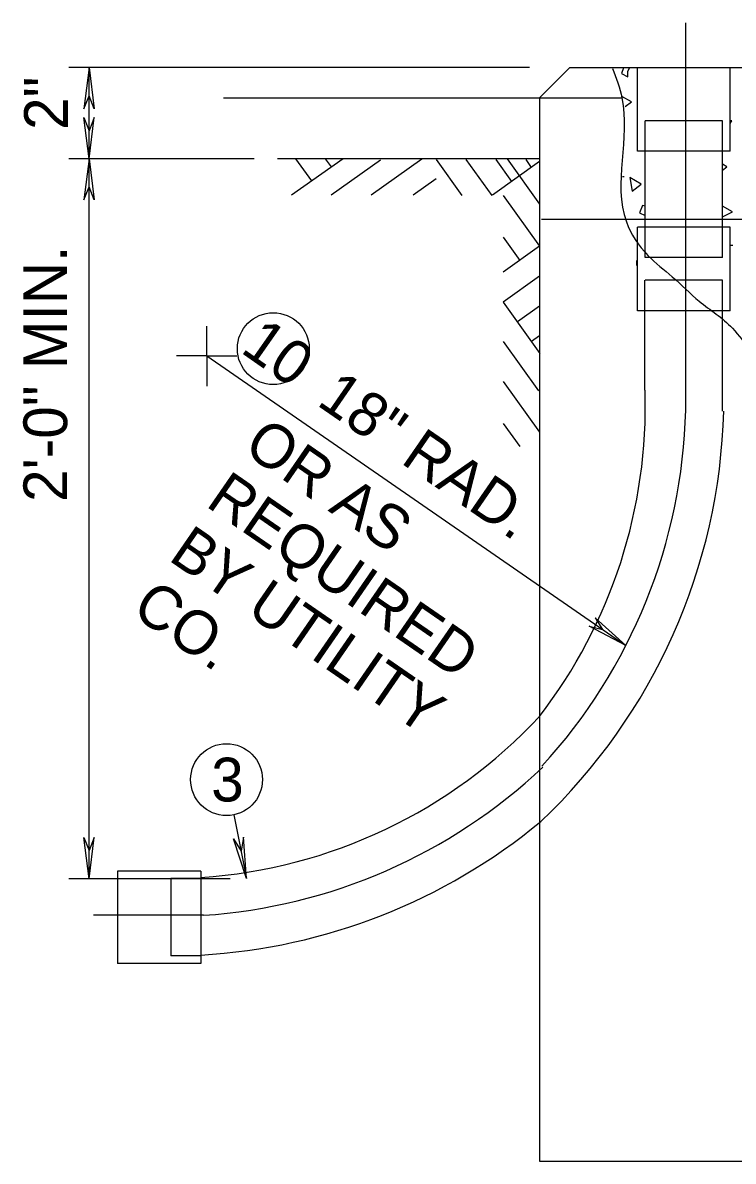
# Model space of a CAD drawing. Extents: x 507907 to 705716, y 496048 to 704964.
# Drawn here: x 705169.3 to 705227.8, y 703971.8 to 704065.5 of the extents above; entities that cross this region are included whole.
import ezdxf

# ---------------------------------------------------------------- set-up
doc = ezdxf.new("R2010")
doc.units = 0
doc.layers.add('1', color=7, linetype='Continuous')

msp = doc.modelspace()

# ---------------------------------------------------------------- linework, layer by layer
at = {"layer": '1'}
for p, q in [((705223.908, 704033.634), (705223.908, 704065.494)), ((705211.038, 704061.804), (705173.148, 704061.804)), ((705174.798, 704061.804), (705174.378, 704058.414)), ((705174.798, 704054.304), (705174.798, 704061.804)), ((705174.798, 704061.804), (705175.218, 704058.414)), ((705211.878, 704059.314), (705214.368, 704061.804)), ((705214.368, 704061.804), (705314.388, 704061.804)), ((705218.778, 704061.774), (705218.628, 704061.324)), ((705218.628, 704061.324), (705219.138, 704061.054)), ((705219.138, 704061.474), (705219.288, 704061.774)), ((705219.138, 704061.054), (705219.138, 704061.474)), ((705219.948, 704054.934), (705219.948, 704061.804)), ((705227.568, 704054.934), (705227.568, 704061.804)), ((705174.378, 704058.414), (705174.798, 704059.494)), ((705175.218, 704058.414), (705174.798, 704059.494)), ((705185.868, 704059.314), (705218.658, 704059.314)), ((705211.878, 704059.314), (705211.878, 703971.805)), ((705211.878, 704059.314), (705218.658, 704059.314)), ((705219.438, 704058.984), (705218.658, 704059.434)), ((705218.928, 704058.594), (705219.438, 704058.984)), ((705174.378, 704057.694), (705174.798, 704056.614)), ((705174.798, 704054.304), (705174.378, 704057.694)), ((705175.218, 704057.694), (705174.798, 704056.614)), ((705174.798, 704054.304), (705175.218, 704057.694)), ((705226.938, 704057.424), (705220.578, 704057.424)), ((705220.578, 704054.934), (705220.578, 704057.424)), ((705226.938, 704054.934), (705226.938, 704057.424)), ((705227.688, 704057.424), (705227.568, 704057.454)), ((705227.568, 704057.214), (705227.688, 704057.424)), ((705227.568, 704054.934), (705219.948, 704054.934)), ((705220.578, 704048.664), (705220.578, 704054.934)), ((705226.938, 704048.664), (705226.938, 704054.934)), ((705188.388, 704054.304), (705173.148, 704054.304)), ((705174.798, 704054.304), (705174.378, 704050.914)), ((705174.798, 703995.055), (705174.798, 704054.304)), ((705174.798, 704054.304), (705175.218, 704050.914)), ((705211.878, 704054.304), (705190.308, 704054.304)), ((705191.448, 704051.334), (705195.708, 704054.334)), ((705191.778, 704054.304), (705193.098, 704052.474)), ((705194.238, 704054.304), (705194.718, 704053.644)), ((705194.718, 704051.334), (705198.798, 704054.214)), ((705198.018, 704051.334), (705202.188, 704054.304)), ((705203.358, 704054.244), (705205.488, 704051.274)), ((705205.818, 704054.244), (705207.948, 704051.274)), ((705208.008, 704051.334), (705211.878, 704054.094)), ((705208.278, 704054.244), (705209.568, 704052.444)), ((705209.208, 704054.304), (705211.878, 704050.554)), ((705210.738, 704054.244), (705211.188, 704053.584)), ((705227.298, 704053.644), (705226.938, 704053.854)), ((705218.688, 704052.834), (705218.838, 704052.834)), ((705226.938, 704053.374), (705227.298, 704053.644)), ((705174.378, 704050.914), (705174.798, 704051.994)), ((705175.218, 704050.914), (705174.798, 704051.994)), ((705201.468, 704051.334), (705203.358, 704052.684)), ((705208.878, 704051.274), (705211.878, 704047.104)), ((705220.338, 704050.464), (705220.098, 704049.864)), ((705220.578, 704050.404), (705220.338, 704050.464)), ((705227.748, 704049.924), (705226.938, 704050.404)), ((705226.938, 704049.534), (705227.748, 704049.924)), ((705316.878, 704049.294), (705212.037, 704049.294)), ((705220.098, 704049.864), (705220.578, 704049.624)), ((705227.568, 704048.664), (705219.948, 704048.664)), ((705219.948, 704047.674), (705219.948, 704048.664)), ((705220.578, 704046.174), (705220.578, 704048.664)), ((705226.938, 704046.174), (705226.938, 704048.664)), ((705227.568, 704041.794), (705227.568, 704048.664)), ((705208.878, 704047.854), (705210.258, 704045.934)), ((705211.878, 704047.104), (705208.878, 704044.974)), ((705219.948, 704041.794), (705219.948, 704047.674)), ((705227.568, 704047.194), (705227.778, 704047.194)), ((705226.938, 704046.174), (705220.578, 704046.174)), ((705219.888, 704045.514), (705219.888, 704045.934)), ((705211.878, 704044.644), (705208.878, 704042.514)), ((705220.548, 704041.794), (705220.548, 704044.314)), ((705226.938, 704044.314), (705220.578, 704044.314)), ((705226.938, 704041.794), (705226.938, 704044.314)), ((705208.878, 704042.514), (705211.908, 704038.284)), ((705211.878, 704042.184), (705210.048, 704040.894)), ((705225.948, 704041.794), (705219.948, 704041.794)), ((705220.548, 704035.254), (705220.548, 704041.794)), ((705227.568, 704041.794), (705225.948, 704041.794)), ((705226.938, 704041.014), (705226.938, 704041.794)), ((705184.488, 704038.074), (705184.488, 704040.534)), ((705226.938, 704033.544), (705226.938, 704041.014)), ((705211.878, 704039.724), (705211.218, 704039.274)), ((705208.878, 704039.274), (705211.788, 704035.194)), ((705184.488, 704038.074), (705181.998, 704038.074)), ((705184.488, 704038.074), (705218.988, 704014.255)), ((705184.488, 704038.074), (705184.488, 704035.584)), ((705184.488, 704038.074), (705186.948, 704038.074)), ((705208.878, 704035.974), (705211.878, 704031.804)), ((705208.878, 704032.524), (705210.258, 704030.634)), ((705216.438, 704016.535), (705217.068, 704015.575)), ((705218.988, 704014.255), (705216.438, 704016.535)), ((705215.958, 704015.845), (705217.068, 704015.575)), ((705218.988, 704014.255), (705215.958, 704015.845)), ((705186.708, 704000.305), (705187.758, 703995.085)), ((705174.378, 703998.445), (705174.798, 703997.365)), ((705174.798, 703995.055), (705174.378, 703998.445)), ((705175.218, 703998.445), (705174.798, 703997.365)), ((705174.798, 703995.055), (705175.218, 703998.445)), ((705187.518, 703998.475), (705187.308, 703997.335)), ((705187.758, 703995.085), (705187.518, 703998.475)), ((705186.678, 703998.325), (705187.308, 703997.335)), ((705187.758, 703995.085), (705186.678, 703998.325)), ((705184.008, 703995.685), (705177.138, 703995.685)), ((705177.138, 703995.685), (705177.138, 703988.065)), ((705184.008, 703995.685), (705184.008, 703988.065)), ((705186.408, 703995.055), (705173.148, 703995.055)), ((705181.518, 703995.085), (705181.518, 703988.695)), ((705184.008, 703995.085), (705181.518, 703995.085)), ((705184.218, 703992.055), (705175.158, 703992.055)), ((705184.008, 703988.065), (705177.138, 703988.065)), ((705184.008, 703988.695), (705181.518, 703988.695)), ((705211.878, 703971.805), (705316.878, 703971.805))]:
    msp.add_line(p, q, dxfattribs=at)
msp.add_lwpolyline([(705219.498, 704051.634), (705220.248, 704052.204), (705219.318, 704052.774)], close=True, dxfattribs=at)
for centre in [(705189.963, 704038.675), (705186.116, 704003.21)]:
    msp.add_circle(centre, 2.957, dxfattribs=at)
for centre, radius, start, end in [((705178.768, 704033.954), 41.812, 322.35486, 1.79879), ((705178.861, 704034.769), 48.187, 313.3975, 358.54034), ((705178.861, 704034.769), 45.062, 317.47813, 358.54081), ((705181.251, 704036.884), 41.812, 273.78468, 317.09104), ((705181.251, 704036.884), 44.937, 273.78312, 313.41877), ((705181.251, 704036.884), 48.187, 273.28354, 309.60268)]:
    msp.add_arc(centre, radius, start, end, dxfattribs=at)
msp.add_spline([(705217.878, 704061.744), (705218.658, 704059.314), (705219.018, 704049.114), (705220.788, 704046.354), (705222.798, 704044.584), (705225.018, 704042.574), (705227.748, 704040.354), (705229.428, 704038.794), (705230.628, 704038.614)], degree=3, dxfattribs=at)

# ---------------------------------------------------------------- texts
for s, height, rotation, p in [('2"', 3.6, 90, (705173.058, 704056.674)), ('2\'-0" MIN.  ', 3.59999, 90, (705172.998, 704026.061)), ('10', 3.6, 325, (705187.163, 704038.439)), ('18" RAD.   ', 3.59981, 325.38748, (705193.436, 704034.097)), ('OR AS', 3.6, 325.4, (705187.364, 704030.221)), ('REQUIRED', 3.6, 325.4, (705184.298, 704025.776)), ('BY UTILITY', 3.6, 325.4, (705181.231, 704021.331)), ('CO.', 3.6, 325.4, (705178.165, 704016.886))]:
    msp.add_text(s, height=height, rotation=rotation, dxfattribs=at).set_placement(p)
msp.add_text('3', height=3.6, dxfattribs=at).set_placement((705184.852, 704001.415))

doc.saveas('drawing.dxf')
